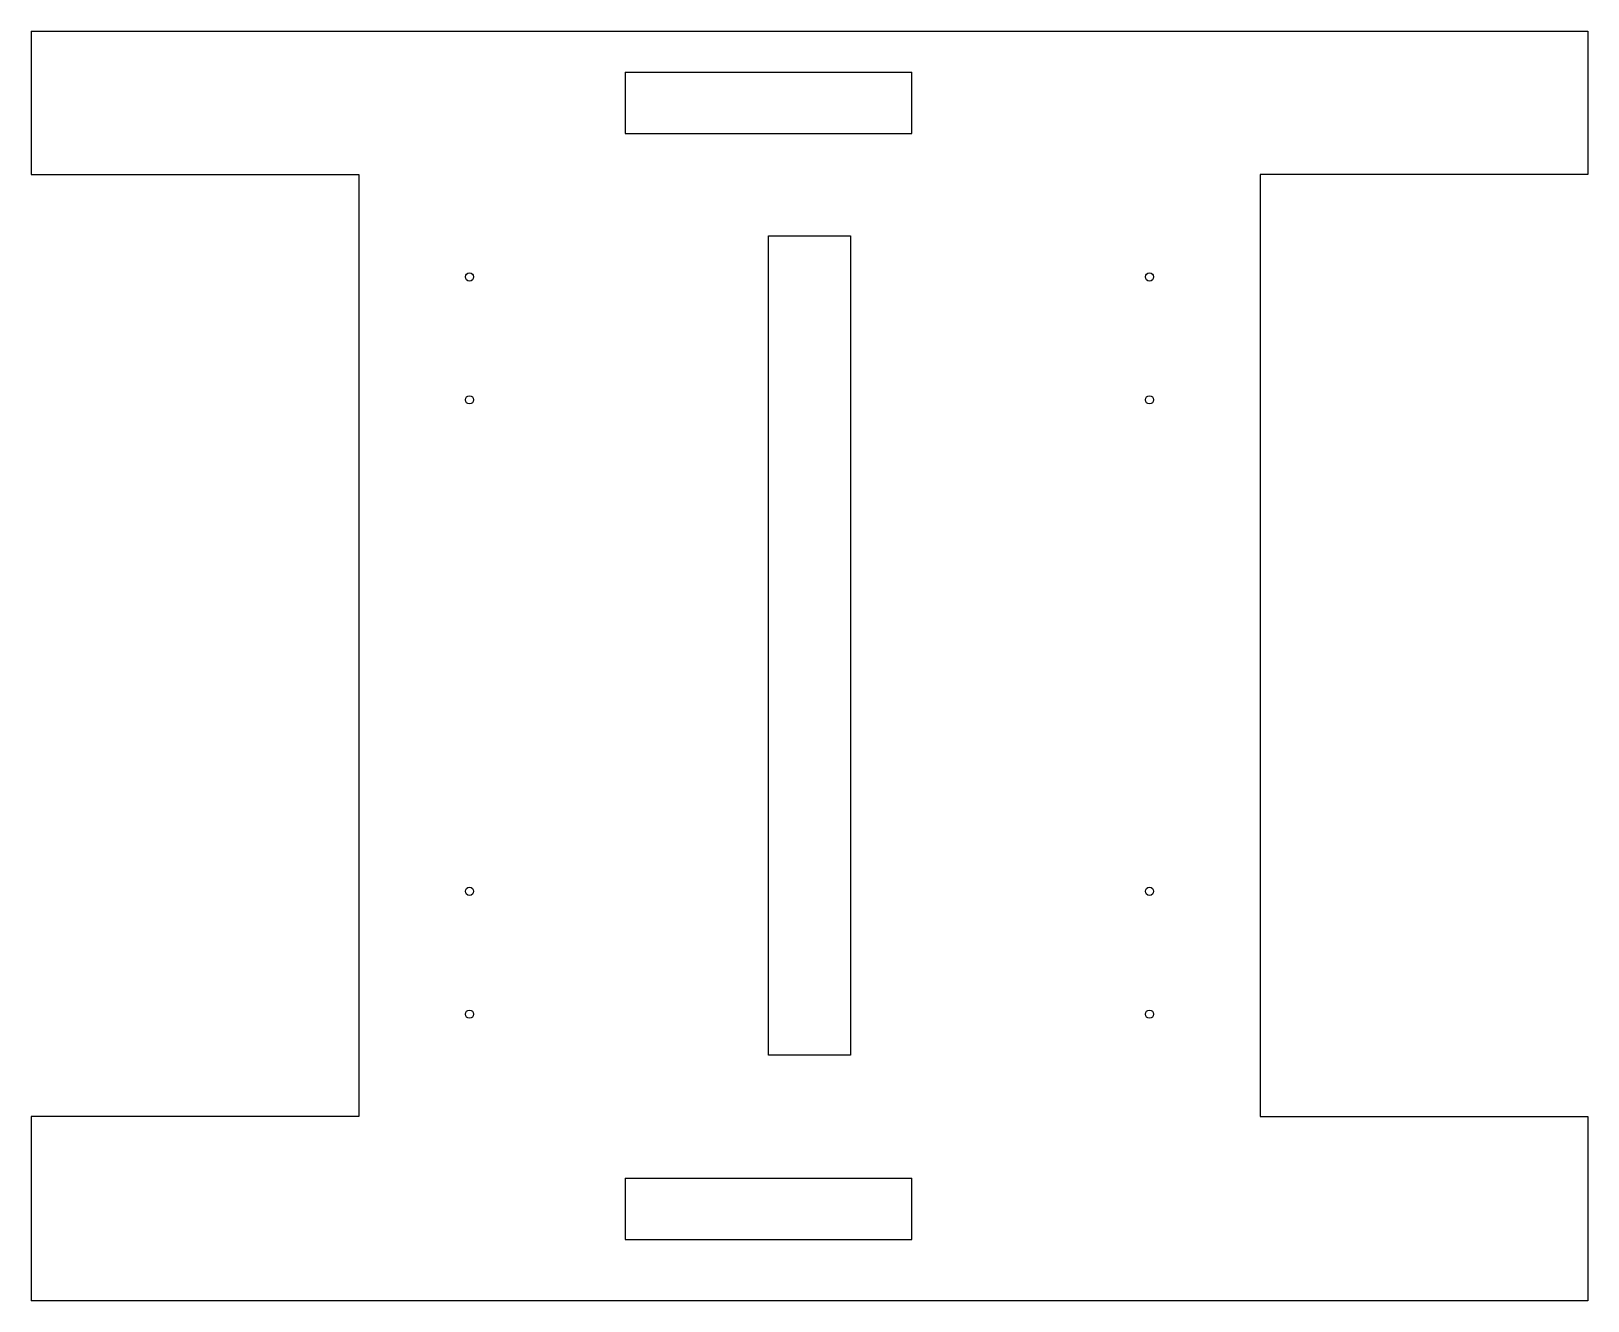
# Model space of a CAD drawing. Header units: inches. Extents: x 264 to 454, y 150 to 305.
import ezdxf

# ---------------------------------------------------------------- set-up
doc = ezdxf.new("R2010")
doc.units = ezdxf.units.IN
doc.header["$MEASUREMENT"] = 0

msp = doc.modelspace()

# ---------------------------------------------------------------- linework, layer by layer
for p, q in [((263.67, 305.27), (453.67, 305.27)), ((336.17, 300.27), (336.17, 292.77)), ((336.17, 300.27), (371.17, 300.27)), ((371.17, 292.77), (371.17, 300.27)), ((336.17, 292.77), (371.17, 292.77)), ((263.67, 172.77), (263.67, 150.27)), ((336.17, 165.27), (336.17, 157.77)), ((336.17, 165.27), (371.17, 165.27)), ((371.17, 157.77), (371.17, 165.27)), ((336.17, 157.77), (371.17, 157.77)), ((453.67, 150.27), (263.67, 150.27))]:
    msp.add_line(p, q)
for points in [[(263.67, 305.27), (263.67, 287.77), (303.67, 287.77), (303.67, 172.77), (263.67, 172.77)], [(453.67, 305.27), (453.67, 287.77), (413.67, 287.77), (413.67, 172.77), (453.67, 172.77), (453.67, 150.27)]]:
    msp.add_lwpolyline(points)
msp.add_lwpolyline([(353.67, 280.27), (363.67, 280.27), (363.67, 180.27), (353.67, 180.27)], close=True)
for centre in [(317.17, 275.27), (400.17, 275.27), (317.17, 260.27), (400.17, 260.27), (317.17, 200.27), (400.17, 200.27), (317.17, 185.27), (400.17, 185.27)]:
    msp.add_circle(centre, 0.5)

doc.saveas('drawing.dxf')
